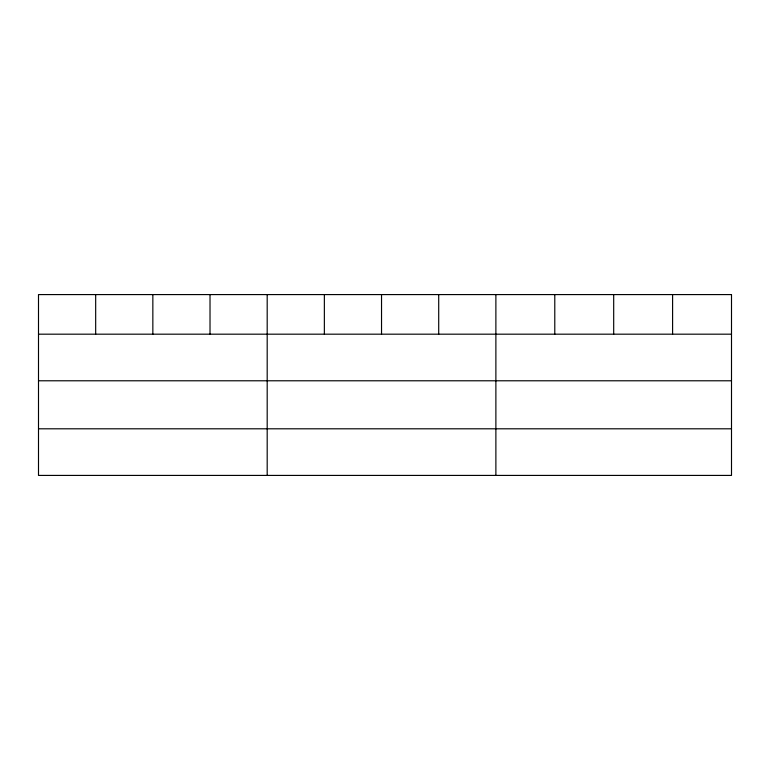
<?xml version="1.0" encoding="UTF-8"?>
<svg xmlns="http://www.w3.org/2000/svg" width="770" height="770" viewBox="0 0 770 770"><rect width="100%" height="100%" fill="white"/><g stroke="black" fill="none" stroke-linecap="round" stroke-linejoin="round"><path stroke-width="1.16" d="M38.5 334.18L731.5 334.18M38.5 380.784L731.5 380.784M38.5 428.803L731.5 428.803M672.595 294.583L672.595 334.18M613.69 294.583L613.69 334.18M554.785 294.583L554.785 334.18M495.88 294.583L495.88 475.417M438.708 294.583L438.708 334.18M381.535 294.583L381.535 334.18M324.363 294.583L324.363 334.18M267.19 294.583L267.19 475.417M210.017 294.583L210.017 334.18M152.845 294.583L152.845 334.18M95.673 294.583L95.673 334.18M731.5 294.583L38.5 294.583L38.5 475.417L731.5 475.417L731.5 294.583"/></g></svg>
